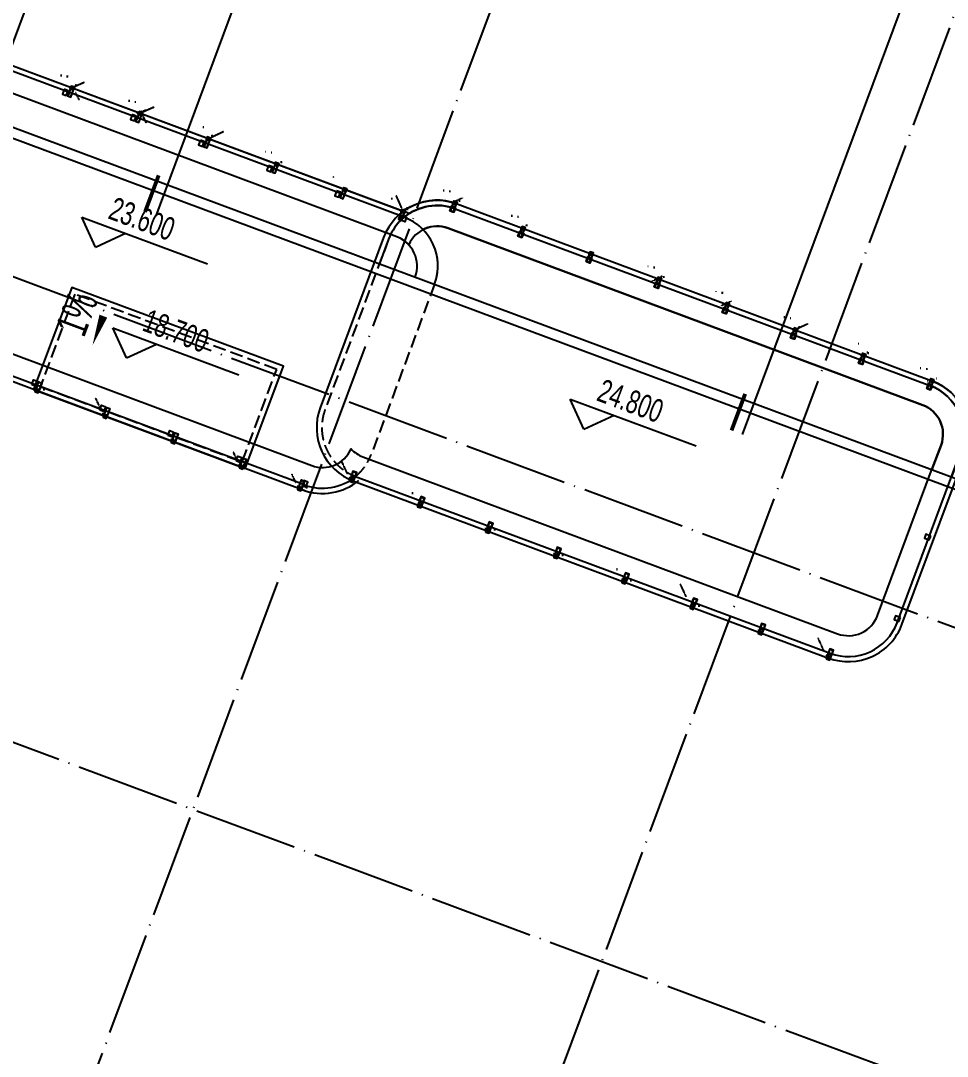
# Model space of a CAD drawing. Header units: millimetres. Extents: x 600121811 to 600690586, y 3472921280 to 3473279938.
# Drawn here: x 600485770 to 600503617, y 3473099739 to 3473119680 of the extents above; entities that cross this region are included whole.
import ezdxf

# ---------------------------------------------------------------- set-up
doc = ezdxf.new("R2010")
doc.units = ezdxf.units.MM
doc.header["$LTSCALE"] = 1000
for name, pattern in [('AX-MALL-GIRD-200$0$DOTE', [2.4200000000000004, 2, -0.2, 0.02, -0.2]), ('AX-MALL-WALL-GJ$0$CENTER', [2, 1.25, -0.25, 0.25, -0.25]), ('AX-MALL-WALL-GJ$0$DASH', [0.35, 0.25, -0.1]), ('AX-MALL-WALL-GJ$0$HIDDEN', [0.375, 0.25, -0.125]), ('AX-MALL-WALL-GJ$0$HIDDEN2', [4.7624999999999975, 3.174999999999998, -1.587499999999999])]:
    doc.linetypes.add(name, pattern=pattern)
doc.layers.get('0').update_dxf_attribs({"linetype": 'CONTINUOUS'})
for name, color, linetype in [('AX-MALL-DIM-PGJ$0$A-Anno-Dims', 3, 'CONTINUOUS'), ('AX-MALL-DIM-PGJ$0$A-Anno-Note', 241, 'CONTINUOUS'), ('AX-MALL-DIM-PGJ$0$DIM_IDEN', 3, 'CONTINUOUS'), ('AX-MALL-GIRD-200$0$A-Grid', 222, 'AX-MALL-GIRD-200$0$DOTE'), ('AX-MALL-GJ-200$0$A-Anno-Note', 241, 'CONTINUOUS'), ('AX-MALL-WALL-GJ$0$A-Anno-Levl', 201, 'CONTINUOUS'), ('AX-MALL-WALL-GJ$0$A-Anno-Note', 241, 'CONTINUOUS'), ('AX-MALL-WALL-GJ$0$A-Detl-Fine', 152, 'CONTINUOUS'), ('AX-MALL-WALL-GJ$0$A-Detl-Patt', 8, 'CONTINUOUS'), ('AX-MALL-WALL-GJ$0$A-Detl-Thin', 131, 'CONTINUOUS'), ('AX-MALL-WALL-GJ$0$A-SEE', 254, 'CONTINUOUS'), ('AX-MALL-WALL-GJ$0$AP', 3, 'CONTINUOUS'), ('AX-MALL-WALL-GJ$0$FIX', 2, 'CONTINUOUS'), ('AX-MALL-WALL-GJ$0$GASKET', 2, 'CONTINUOUS'), ('AX-MALL-WALL-GJ$0$TEXT', 2, 'CONTINUOUS')]:
    doc.layers.add(name, color=color, linetype=linetype)
doc.layers.add('AX-MALL-WALL-GJ$0$AE-WOOD', color=37, linetype='CONTINUOUS', lineweight=30)
doc.styles.add('AX-MALL-DIM-PGJ$0$_TCH_DIM', font='zy_en.shx', dxfattribs={"width": 0.7, "bigfont": 'zy_cn.shx'})
doc.styles.add('AX-MALL-WALL-GJ$0$_TCH_DIM', font='zy_en.shx', dxfattribs={"width": 0.7, "bigfont": 'zy_cn.shx'})

# ---------------------------------------------------------------- blocks, each defined once
blk = doc.blocks.new('AX-MALL-GIRD-200')
at = {"layer": 'AX-MALL-GIRD-200$0$A-Grid'}
for p, q in [((600244912.440112, 3473204422.954183), (600602808.4442104, 3473071096.1909)), ((600241980.060326, 3473196551.41375), (600599876.0644244, 3473063224.650467)), ((600450894.6051974, 3473026022.376194), (600489624.1441464, 3473129986.103275)), ((600458766.1456304, 3473023089.996408), (600497495.6845796, 3473127053.723489)), ((600466637.686063, 3473020157.616622), (600505367.2250125, 3473124121.343704))]:
    blk.add_line(p, q, dxfattribs=at)
blk = doc.blocks.new('AX-MALL-WALL-GJ$0$24534')
at = {"layer": 'AX-MALL-WALL-GJ$0$A-Detl-Patt'}
for p, q in [((-601159567.8114365, -3472560469.758624), (-601169333.908564, -3472560469.759818)), ((-601159633.837603, -3472560569.758632), (-601169389.8375988, -3472560569.759824))]:
    blk.add_line(p, q, dxfattribs=at)
for points in [[(-601159689.7660156, -3472560469.758639, -0.2537084512987729), (-601158767.8123659, -3472559969.759864), (-601149011.8123587, -3472559969.761063, -0.41421356225731), (-601147911.8123717, -3472561069.761063), (-601147911.8123715, -3472561569.752816)], [(-601159633.83775, -3472560569.759828, -0.2679491812343724), (-601158767.8123661, -3472560069.759865), (-601149011.8123704, -3472560069.761063, -0.4142135622567812), (-601148011.8123711, -3472561069.761063), (-601148011.8123716, -3472561569.752816)], [(-601159209.8786702, -3472560664.078484, -0.2100842030169491), (-601158767.8123664, -3472560469.759864), (-601149011.8124202, -3472560469.761062, -0.4142135620652734), (-601148411.8123717, -3472561069.761063), (-601148411.8123715, -3472561569.752815)], [(-601159033.8376034, -3472561569.758582, 0.4142135738746537), (-601159633.8376769, -3472560969.758632), (-601169389.837673, -3472560969.759824, 0.4142135345914219), (-601169989.8375993, -3472561569.75984)]]:
    blk.add_lwpolyline(points, format="xyb", dxfattribs=at)
for points in [[(-601158771.8123708, -3472560044.761058), (-601158771.8123708, -3472560144.761057), (-601158851.8123704, -3472560144.761059), (-601158851.8123702, -3472560044.761059)], [(-601157371.8123703, -3472560044.761061), (-601157371.8123705, -3472560144.761061), (-601157451.81237, -3472560144.761061), (-601157451.8123705, -3472560044.761059)], [(-601155971.8123709, -3472560044.761063), (-601155971.8123705, -3472560144.761062), (-601156051.8123715, -3472560144.761063), (-601156051.8123709, -3472560044.761062)], [(-601154571.8123707, -3472560044.761063), (-601154571.8123707, -3472560144.761062), (-601154651.8123719, -3472560144.761063), (-601154651.8123714, -3472560044.761063)], [(-601153171.8123717, -3472560044.761062), (-601153171.8123714, -3472560144.761064), (-601153251.8123716, -3472560144.761063), (-601153251.8123721, -3472560044.761063)], [(-601151771.8123717, -3472560044.761063), (-601151771.8123716, -3472560144.761064), (-601151851.8123714, -3472560144.761064), (-601151851.8123719, -3472560044.761062)], [(-601150371.8123717, -3472560044.761063), (-601150371.8123714, -3472560144.761063), (-601150451.8123714, -3472560144.761064), (-601150451.812372, -3472560044.761063)], [(-601148971.8123723, -3472560044.761065), (-601148971.8123724, -3472560144.761065), (-601149051.8123722, -3472560144.761065), (-601149051.8123722, -3472560044.761065)], [(-601166629.8375971, -3472560544.759829), (-601166629.8375969, -3472560644.759829), (-601166549.8375974, -3472560644.759828), (-601166549.8375973, -3472560544.759829)], [(-601165229.837597, -3472560544.759829), (-601165229.8375971, -3472560644.75983), (-601165149.8375975, -3472560644.75983), (-601165149.8375975, -3472560544.759829)], [(-601163829.8375975, -3472560544.75983), (-601163829.8375974, -3472560644.75983), (-601163749.8375977, -3472560644.75983), (-601163749.8375976, -3472560544.759829)], [(-601162429.8375975, -3472560544.75983), (-601162429.8375982, -3472560644.759831), (-601162349.837598, -3472560644.75983), (-601162349.8375978, -3472560544.759831)], [(-601161029.837598, -3472560544.759829), (-601161029.8375977, -3472560644.759829), (-601160949.8375982, -3472560644.759829), (-601160949.8375981, -3472560544.759829)], [(-601159593.8377512, -3472560544.759831), (-601159593.8377514, -3472560644.759832), (-601159673.8377516, -3472560644.759832), (-601159673.8377519, -3472560544.759831)]]:
    blk.add_lwpolyline(points, close=True, dxfattribs=at)
blk.add_lwpolyline([(-601159767.8123672, -3472561069.759808), (-601159767.8123673, -3472561569.758576)], dxfattribs=at)
for centre, radius, start, end in [((-601158767.8123661, -3472561069.759864), 1000.000000363397, 150.000000621925, 180), ((-601159633.8376038, -3472561569.758632), 1000.000000363396, 0, 89.9999906084899)]:
    blk.add_arc(centre, radius, start, end, dxfattribs=at)
blk = doc.blocks.new('AX-MALL-WALL-GJ$0$fgegrhrthr')
at = {"layer": 'AX-MALL-WALL-GJ$0$A-Detl-Fine'}
for p, q in [((346621.2249609232, 136111.3371109962), (356377.224957943, 136111.3359136581)), ((345755.1997243166, 135611.338344574), (335999.1997305155, 135611.3371534348)), ((357377.2247594595, 131611.3358874321), (357377.2249561548, 135111.3359117508)), ((346621.2246402502, 130611.3371138573), (356377.2246398926, 130611.3358926773)), ((346621.2249631882, 130611.3346939087), (356377.2249577045, 130611.3358898163)), ((345755.199719429, 130111.3421821594), (335999.1997224092, 130111.3434038162)), ((345755.1996548176, 130111.3383479118), (335999.199655056, 130111.3371505737))]:
    blk.add_line(p, q, dxfattribs=at)
at = {"layer": 'AX-MALL-WALL-GJ$0$A-Detl-Fine', "linetype": 'AX-MALL-WALL-GJ$0$DASH'}
for p, q in [((345621.2249612808, 135111.3371720314), (345621.2247651815, 131611.3371138573)), ((346755.1997244358, 134611.3442931175), (346755.199532032, 131111.3383464813))]:
    blk.add_line(p, q, dxfattribs=at)
at = {"layer": 'AX-MALL-WALL-GJ$0$A-Detl-Fine'}
for centre, radius, start, end in [((346621.2249634266, 135111.3371133804), 1000.000001054173, 90, 149.9999978471605), ((356377.2249565125, 135111.3359146118), 999.99999906109, 0, 90), ((356377.2247607708, 131611.3358879089), 999.9999999395088, 269.9999931698108, 0), ((345755.1995309591, 131111.3383483887), 999.9999998167859, 270, 329.9999368658436)]:
    blk.add_arc(centre, radius, start, end, dxfattribs=at)
at = {"layer": 'AX-MALL-WALL-GJ$0$A-Detl-Fine', "linetype": 'AX-MALL-WALL-GJ$0$DASH'}
for centre, radius, start, end in [((346621.2249634266, 135111.3371133804), 1000.000000363399, 150.0000012622552, 180), ((345755.1997241974, 134611.3383426666), 1000.000000363399, 0, 90), ((346621.2247681618, 131611.3371191025), 999.9999999832463, 180, 269.9999931698108), ((345755.1995309591, 131111.3383483887), 999.9999998167859, 329.9999063751881, 0)]:
    blk.add_arc(centre, radius, start, end, dxfattribs=at)
at = {"layer": 'AX-MALL-WALL-GJ$0$A-Detl-Patt'}
blk.add_lwpolyline([(356977.2249575853, 131611.3358898163), (356977.2249583006, 134518.8982486725), (356977.2249587774, 135111.335916996, 0.4142135621143391), (356377.2249070406, 135711.3359131813), (346621.224960804, 135711.3371129036, 0.3961428801281294), (346022.3810999393, 135148.5665230751, 0.1158927063325548), (345755.1996520758, 135211.3383479118), (335999.1996549368, 135211.3371520042, 0.1158926771817105), (335732.018283844, 135148.5652928352, 0.3961434730561673), (335133.1743479967, 135711.3371171951), (325377.1743996143, 135711.3359236717, 0.4142135620652734), (324777.1743495464, 135111.3359260559), (324777.1743500233, 135111.3359260559), (324777.1743469238, 131611.333835125, 0.4142135622169901), (325377.1743946075, 131011.3338375092), (335133.1743460894, 131011.3326334953, 0.1158930734052594), (335400.356564045, 131074.1048789024, 0.3961374186527721), (335999.1996545792, 130511.345495224), (345755.1996225119, 130511.3442950249, 0.3961390056130156), (346354.0430809259, 131074.1067662239, 0.1158928719295779), (346621.2249633074, 131011.3346915245), (356377.2248327732, 131011.3358893394, 0.4142136932490769), (356977.2249560356, 131611.3360786438)], format="xyb", dxfattribs=at)
at = {"layer": 'AX-MALL-WALL-GJ$0$A-Detl-Thin'}
for p, q in [((346621.2249734402, 136211.3371124268), (356377.2249697447, 136211.335911274)), ((345699.2713139057, 135711.3383402824), (336055.1287636757, 135711.3371562958)), ((345521.224963069, 135111.3371777534), (345521.2247656584, 131611.3371229172)), ((357477.2247604132, 131611.3358831406), (357477.2249569893, 135111.3359069824)), ((346621.2249747515, 130511.3346967697), (356377.2249692678, 130511.3358926773)), ((345821.2258930206, 130011.3422045708), (335999.199595809, 130011.3434033394))]:
    blk.add_line(p, q, dxfattribs=at)
for points in [[(346617.2249566317, 136136.3359184265), (346617.2249561548, 136036.335916996), (346537.2249605656, 136036.3359179497), (346537.2249554396, 136136.3359174728)], [(348017.2249610424, 136136.335916996), (348017.2249573469, 136036.3359184265), (347937.2249606848, 136036.3359189034), (347937.2249569893, 136136.3359193802)], [(349417.224958539, 136136.3359136581), (349417.2249566317, 136036.3359127045), (349337.224956274, 136036.335911274), (349337.224955678, 136136.3359131813)], [(350817.2249554396, 136136.3359131813), (350817.2249593735, 136036.3359131813), (350737.2249611616, 136036.3359155655), (350737.2249557972, 136136.3359127045)], [(352217.2249574661, 136136.3359150887), (352217.2249543667, 136036.3359127045), (352137.2249592543, 136036.3359136581), (352137.2249555588, 136136.3359136581)], [(353617.2249583006, 136136.3359160423), (353617.2249560356, 136036.3359136581), (353537.2249550819, 136036.3359127045), (353537.2249578238, 136136.3359150887)], [(355017.2249610424, 136136.3359155655), (355017.2249583006, 136036.3359155655), (354937.2249549627, 136036.3359136581), (354937.2249584198, 136136.3359165192)], [(356417.2249554396, 136136.335914135), (356417.2249543667, 136036.3359093666), (356337.2249553204, 136036.3359127045), (356337.2249548435, 136136.335911274)], [(338759.199732542, 135636.3371520042), (338759.1997332573, 135536.3371510506), (338839.1997330189, 135536.3371520042), (338839.1997305155, 135636.3371481895)], [(340159.1997309923, 135636.3371462822), (340159.1997337341, 135536.3371510506), (340239.1997334957, 135536.337146759), (340239.1997332573, 135636.337146759)], [(341559.1997301579, 135636.3371453285), (341559.199732542, 135536.3371458054), (341639.1997303963, 135536.3371458054), (341639.1997289658, 135636.3371458054)], [(342959.1997284889, 135636.3371458054), (342959.1997321844, 135536.3371458054), (343039.1997292042, 135536.3371453285), (343039.1997288465, 135636.337146759)], [(344359.1997300386, 135636.3371477127), (344359.1997315884, 135536.337146759), (344439.199729681, 135536.337146759), (344439.1997308731, 135636.3371486664)], [(345795.1995782852, 135636.3371443748), (345795.1995788813, 135536.3371496201), (345715.1995772123, 135536.3371481895), (345715.1995790005, 135636.3371505737)], [(357402.2249574661, 133401.3348789215), (357302.2249548435, 133401.334883213), (357302.2249560356, 133321.3348822594), (357402.2249526978, 133321.3348765373)], [(357402.2249606848, 131726.3338365555), (357302.2249612808, 131726.3338418007), (357302.2249596119, 131646.3338394165), (357402.2249573469, 131646.3338346481)], [(346617.2249587774, 130586.3358864784), (346617.2249561548, 130686.3358869553), (346537.2249587774, 130686.3358874321), (346537.2249559164, 130586.3358855247)], [(348017.2249546051, 130586.3358874321), (348017.2249555588, 130686.3358879089), (347937.2249586582, 130686.3358883858), (347937.2249542475, 130586.3358860016)], [(349417.2249586582, 130586.3358888626), (349417.224956274, 130686.3358893394), (349337.2249563932, 130686.3358898163), (349337.2249578238, 130586.3358893394)], [(350817.2249583006, 130586.3358898163), (350817.2249550819, 130686.3358902931), (350737.224957943, 130686.3358902931), (350737.2249552011, 130586.3358888626)], [(352217.2249581814, 130586.33589077), (352217.2249548435, 130686.3358912468), (352137.2249537706, 130686.3358898163), (352137.224953413, 130586.3358888626)], [(353617.224955678, 130586.3358912468), (353617.2249547243, 130686.3358922005), (353537.2249544859, 130686.3358912468), (353537.2249571085, 130586.33589077)], [(355017.2249559164, 130586.3358922005), (355017.2249567509, 130686.3358941078), (354937.224956274, 130686.3358926773), (354937.2249552011, 130586.33589077)], [(356417.2249565125, 130586.3358931541), (356417.2249565125, 130686.3358945847), (356337.2249572277, 130686.3358941078), (356337.2249552011, 130586.3358917236)], [(340159.1997227669, 130086.3433942795), (340159.1997267008, 130186.3433966637), (340239.1997231245, 130186.3433961868), (340239.1997247934, 130086.3433952332)], [(341559.1997250319, 130086.34339571), (341559.1997265816, 130186.3433976173), (341639.1997231245, 130186.3433904648), (341639.1997236013, 130086.34339571)], [(342959.1997234821, 130086.3433885574), (342959.1997250319, 130186.3433899879), (343039.1997228861, 130186.3433899879), (343039.1997230053, 130086.3433885574)], [(344359.1997220516, 130086.3433833122), (344359.1997246742, 130186.3433842659), (344439.1997247934, 130186.3433837891), (344439.1997247934, 130086.3433837891)], [(345795.1995692253, 130086.3433837891), (345795.1995687485, 130186.3433852196), (345715.1995699406, 130186.3433847427), (345715.1995712519, 130086.3433837891)]]:
    blk.add_lwpolyline(points, close=True, dxfattribs=at)
for centre, radius, start, end in [((346621.2249634266, 135111.3371133804), 1100.000001054171, 90, 180), ((356377.2249565125, 135111.3359146118), 1099.999999061088, 0, 90), ((346621.2247681618, 131611.3371191025), 1099.999999983244, 180, 269.9999931698108), ((356377.2247607708, 131611.3358879089), 1099.999999939507, 269.9999931698108, 0), ((345755.1995309591, 131111.3383483887), 1099.999999816784, 270, 329.9999368658436)]:
    blk.add_arc(centre, radius, start, end, dxfattribs=at)
blk = doc.blocks.new('AX-MALL-WALL-GJ$0$尺寸分格点')
at = {"ltscale": 10}
h = blk.add_hatch(color=1, dxfattribs=at)
h.dxf.hatch_style = 1
edge = h.paths.add_edge_path()
edge.add_line((0, -1.5), (-5.470445860503725e-37, 1.862645149230957e-09))
edge.add_line((0, 1.862645149230957e-09), (-1.5, 0))
edge.add_arc((0, 0), 1.5, 180, 270)
edge = h.paths.add_edge_path()
edge.add_line((0, 1.5), (5.470445846917725e-37, 1.862645149230957e-09))
edge.add_line((0, 1.862645149230957e-09), (1.5, 0))
edge.add_arc((0, 0), 1.5, 0, 90)
for p, q in [((-2.5, 0), (2.5, 0)), ((0, -2.5), (0, 2.5))]:
    blk.add_line(p, q)
blk.add_circle((0, 0), 1.5)
blk = doc.blocks.new('AX-MALL-WALL-GJ$0$定位点')
blk.add_blockref('AX-MALL-WALL-GJ$0$尺寸分格点', (0, 0))
blk = doc.blocks.new('AX-MALL-WALL-GJ$0$A$C3802349C')
at = {"layer": 'AX-MALL-WALL-GJ$0$GASKET'}
h = blk.add_hatch(dxfattribs=at)
h.set_pattern_fill('ANSI35', color=1, scale=0.3750125207812556, angle=-180, style=0)
h.set_pattern_definition([(225, (-14292809.63515486, -9063882.472551338), (0.8419271213058608, -0.8419271213058608), []), (225, (-14292810.47708235, -9063882.472551338), (0.8419271213058608, -0.8419271213058608), [1.488330941850608, -0.2976661883701216, 0, -0.2976661883701216])])
edge = h.paths.add_edge_path()
edge.add_line((-4.151144333183765, 8), (-1.924371063709259, 8))
edge.add_line((-1.924371063709259, 8), (0, 0))
edge.add_line((0, 0), (-1, 0))
edge.add_arc((-173.3719842011968, -63.27551823887059), 183.6188774223807, 20.15753080045416, 22.84073975264292)
at = {"layer": 'AX-MALL-WALL-GJ$0$GASKET', "elevation": -0.1213156449062388}
blk.add_lwpolyline([(-4.151144333183765, 8), (-1.924371063709259, 8), (0, 0), (-1, 0, 0.01170824263980096)], format="xyb", close=True, dxfattribs=at)
blk = doc.blocks.new('AX-MALL-WALL-GJ$0$A$C431B1AE9')
at = {"layer": 'AX-MALL-WALL-GJ$0$GASKET'}
h = blk.add_hatch(dxfattribs=at)
h.set_pattern_fill('ANSI37', color=1, scale=0.35, style=0)
h.set_pattern_definition([(45, (-14292809.63515486, -9063882.472551338), (-0.3928862052967754, 0.3928862052967754), []), (135, (-14292809.63515486, -9063882.472551338), (-0.3928862052967754, -0.3928862052967754), [])])
h.paths.add_polyline_path([(3.006717517971992, 0), (0, 0), (-1.924371063709259, 8), (-1, 8), (-0.3333333134651184, 7), (0.3333333134651184, 7), (0.6666666865348816, 8), (1.333333313465118, 8), (1.666666686534882, 7), (2.333333313465118, 7), (2.666666686534882, 8), (3.333333313465118, 8), (3.666666686534882, 7), (4.333333313465118, 7), (4.666666686534882, 8), (5.333333313465118, 8), (5.666666686534882, 7), (6.333333313465118, 7), (6.666666686534882, 8), (7.333333313465118, 8), (7.666666686534882, 7), (8.333333313465118, 7), (8.666666686534882, 8), (9.333333313465118, 8), (9.666666686534882, 7), (10.33333331346512, 7), (11, 8), (11.82815510034561, 8), (10, 0), (6.993282483890653, 0), (6.993282483890653, -1.195969490334392), (7.790595477446914, -1.195969490334392), (7.790595477446914, -1.886535448953509), (6.786871323361993, -2.890259601175785), (3.213128676638007, -2.890259601175785), (2.209404524415731, -1.886535448953509), (2.209404524415731, -1.195969490334392), (3.006717517971992, -1.195969490334392)])
edge = h.paths.add_edge_path(flags=16)
edge.add_ellipse((5, 3.75), major_axis=(-3.000000000596629, 1.102163919055573e-15), ratio=0.5833333332173223, start_angle=0, end_angle=360, ccw=False)
h.paths.add_polyline_path([(4.202687006443739, -0.1993282493203878), (4.202687006443739, -1.694290110841393), (5.797312993556261, -1.694290110841393), (5.797312993556261, -0.1993282493203878)], flags=16)
for points in [[(6.993282483890653, 0), (10, 0), (11.82815510034561, 8), (11, 8), (10.33333331346512, 7), (9.666666686534882, 7), (9.333333313465118, 8), (8.666666686534882, 8), (8.333333313465118, 7), (7.666666686534882, 7), (7.333333313465118, 8), (6.666666686534882, 8), (6.333333313465118, 7), (5.666666686534882, 7), (5.333333313465118, 8), (4.666666686534882, 8), (4.333333313465118, 7), (3.666666686534882, 7), (3.333333313465118, 8), (2.666666686534882, 8), (2.333333313465118, 7), (1.666666686534882, 7), (1.333333313465118, 8), (0.6666666865348816, 8), (0.3333333134651184, 7), (-0.3333333134651184, 7), (-1, 8), (-1.924371063709259, 8), (0, 0), (3.006717517971992, 0), (3.006717517971992, 0), (3.006717517971992, -1.195969490334392), (2.209404524415731, -1.195969490334392), (2.209404524415731, -1.886535448953509), (3.213128676638007, -2.890259601175785), (6.786871323361993, -2.890259601175785), (7.790595477446914, -1.886535448953509), (7.790595477446914, -1.195969490334392), (6.993282483890653, -1.195969490334392)], [(5.797312993556261, -0.1993282493203878), (5.797312993556261, -1.694290110841393), (4.202687006443739, -1.694290110841393), (4.202687006443739, -0.1993282493203878)]]:
    blk.add_lwpolyline(points, close=True, dxfattribs=at)
at = {"layer": 'AX-MALL-WALL-GJ$0$GASKET', "extrusion": (0, 0, -1)}
blk.add_ellipse((5, 3.75), major_axis=(-3.000000000596629, 1.102163919055573e-15), ratio=0.5833333332173223, dxfattribs=at)
blk = doc.blocks.new('AX-MALL-WALL-GJ$0$A$C6D1904FE')
at = {"color": 6, "ltscale": 10}
for name in ['AX-MALL-WALL-GJ$0$A$C3802349C', 'AX-MALL-WALL-GJ$0$A$C431B1AE9']:
    blk.add_blockref(name, (-5, 2.890259601175785), dxfattribs=at)
blk = doc.blocks.new('*U58')
at = {"color": 8, "linetype": 'AX-MALL-WALL-GJ$0$HIDDEN'}
for p, q in [((1.13686837721616e-13, 1.999999999999886), (40, 2.000000000000114)), ((39.00000000000011, -3.000000000000114), (39.00000000000028, 2.999999999999659)), ((1.13686837721616e-13, -2.000000000000114), (40, -2.000000000000341))]:
    blk.add_line(p, q, dxfattribs=at)
at = {"color": 0, "linetype": 'ByBlock'}
blk.add_lwpolyline([(5.684341886080801e-14, 5.999999999999886), (-1.838248336817855, 5.999999999999659, 0.2271033335269274), (-2.617369142194775, 5.626873807574043, 0.3523503326370215), (-2.617369142194832, -5.626873807574043, 0.227103333526957), (-1.838248336817799, -5.999999999999886), (-5.684341886080801e-14, -5.999999999999886)], format="xyb", close=True, dxfattribs=at)
at = {"color": 8, "linetype": 'AX-MALL-WALL-GJ$0$HIDDEN2'}
blk.add_lwpolyline([(-4.568611867420884, 0.7499999999998863), (-2.300000000000068, 0.7499999999998863), (-2.300000000000125, -0.7500000000001137), (-4.568611867420941, -0.7500000000001137)], dxfattribs=at)
at = {"color": 8, "linetype": 'ByBlock'}
blk.add_lwpolyline([(1.13686837721616e-13, -3.000000000000114), (39.00000000000028, -3.000000000000341), (40.00000000000045, -1.999999999999432), (39.99999999999955, 2.000000000000114), (39.00000000000028, 3.000000000000114), (1.13686837721616e-13, 2.999999999999886)], dxfattribs=at)
at = {"layer": 'AX-MALL-WALL-GJ$0$TEXT', "color": 8, "linetype": 'AX-MALL-WALL-GJ$0$CENTER'}
blk.add_line((43, -1.13686837721616e-13), (-7.600000000000023, -1.13686837721616e-13), dxfattribs=at)
blk = doc.blocks.new('AX-MALL-WALL-GJ$0$A$C4A6E1F89')
at = {"layer": 'AX-MALL-WALL-GJ$0$AP'}
for points in [[(31.30000000074506, 13.80000000074506), (31.30000000074506, 10), (27.30000000074506, 10), (27.30000000074506, 9), (31.30000000074506, 9), (31.30000000074506, 1.200000001117587), (-31.30000000074506, 1.200000001117587), (-31.30000000074506, 9), (-27.30000000074506, 9), (-27.30000000074506, 10), (-31.30000000074506, 10), (-31.30000000074506, 13.80000000074506), (-30.16000000014901, 15.32000000029802, 0.2874411353254684), (-30.13336061313748, 15.63748977147043), (-31.30000000074506, 17.90000000037253), (-31.30000000074506, 22), (-32.5, 22), (-32.5, 0), (32.5, 0), (32.5, 22), (31.30000000074506, 22), (31.30000000074506, 17.90000000037253), (30.13336061313748, 15.63748977147043, 0.2874411353254668), (30.16000000014901, 15.32000000029802)], [(0, 15.90000000037253), (0.400000000372529, 15.5), (28.30000000074506, 15.5), (28.30000000074506, 10.5), (29.80000000074506, 10.5), (31, 13.5), (29.93968884833157, 15.35087553970516, -0.2449413473478261), (29.9286532253027, 15.6279489248991), (31, 17.90000000037253), (31, 21.5, 0.414213562373095), (30.5, 22), (29.09999999962747, 22, 1.000000000000455), (29.09999999962747, 20.80000000074506), (29.09999999962747, 20.80000000074506, -0.4142135623733198), (29.59999999962747, 20.30000000074506), (29.59999999962747, 18.90000000037253, -0.4142135623731125), (29.09999999962747, 18.40000000037253), (23.90000000037253, 18.40000000037253, -0.4142135623730815), (23.40000000037253, 18.90000000037253), (23.40000000037253, 20.30000000074506, -0.4142135623731302), (23.90000000037253, 20.80000000074506, 0.9999999999998862), (23.90000000037253, 22), (21.40000000037253, 22), (21.40000000037253, 18.5), (11.40000000037253, 18.5), (9.300000000745058, 22), (8.5, 22), (8.5, 20), (-8.5, 20), (-8.5, 22), (-9.300000000745058, 22), (-11.40000000037253, 18.5), (-21.40000000037253, 18.5), (-21.40000000037253, 22), (-23.90000000037253, 22, 0.9999999999999053), (-23.90000000037253, 20.80000000074506, -0.4142135623731302), (-23.40000000037253, 20.30000000074506), (-23.40000000037253, 18.90000000037253, -0.4142135623730814), (-23.90000000037253, 18.40000000037253), (-29.09999999962747, 18.40000000037253, -0.4142135623731125), (-29.59999999962747, 18.90000000037253), (-29.59999999962747, 20.30000000074506, -0.4142135623733199), (-29.09999999962747, 20.80000000074506), (-29.09999999962747, 20.80000000074506, 1.000000000000473), (-29.09999999962747, 22), (-30.5, 22, 0.414213562373095), (-31, 21.5), (-31, 17.90000000037253), (-29.9286532253027, 15.6279489248991, -0.2449413473478107), (-29.93968885019422, 15.35087553970516), (-31, 13.5), (-29.80000000074506, 10.5), (-28.30000000074506, 10.5), (-28.30000000074506, 15.5), (-0.400000000372529, 15.5)]]:
    blk.add_lwpolyline(points, format="xyb", close=True, dxfattribs=at)
at = {"layer": 'AX-MALL-WALL-GJ$0$FIX', "extrusion": (-4.689947558750686e-09, -3.877222664414375e-09, -1), "xscale": -1, "zscale": -1, "rotation": 270}
blk.add_blockref('*U58', (-1.862645058000427e-09, 15.5, -7.954930736642706e-08), dxfattribs=at)
at = {"layer": 'AX-MALL-WALL-GJ$0$GASKET'}
blk.add_blockref('AX-MALL-WALL-GJ$0$A$C6D1904FE', (-26.5, 19.10974039882421, 0.1213156449062388), dxfattribs=at)
at = {"layer": 'AX-MALL-WALL-GJ$0$GASKET', "extrusion": (0, 0, -1), "zscale": -1, "rotation": 270}
blk.add_blockref('AX-MALL-WALL-GJ$0$定位点', (1.117587089538574e-07, 30.00001611188054, -0.1695423254371126), dxfattribs=at)
at = {"layer": 'AX-MALL-WALL-GJ$0$GASKET', "xscale": -1}
blk.add_blockref('AX-MALL-WALL-GJ$0$A$C6D1904FE', (26.49999977648258, 19.10974039882421, 0.1213156449062388), dxfattribs=at)
blk = doc.blocks.new('AX-MALL-WALL-GJ$0$A$C201F0766')
at = {"layer": 'AX-MALL-WALL-GJ$0$GASKET'}
h = blk.add_hatch(dxfattribs=at)
h.set_pattern_fill('ANSI35', color=1, scale=0.3750125207812556, angle=-180, style=0)
h.set_pattern_definition([(225, (-14292808.12419919, -9063908.843573337), (0.8419271213058608, -0.8419271213058608), []), (225, (-14292808.96612667, -9063908.843573337), (0.8419271213058608, -0.8419271213058608), [1.488330941850608, -0.2976661883701216, 0, -0.2976661883701216])])
edge = h.paths.add_edge_path()
edge.add_line((4.625009316951036, 7.210309842135757), (4.581123173236847, 7.210309841670096))
edge.add_ellipse((2.60770320892334e-08, 8.022399073466659), major_axis=(-7.236123461634007e-16, 5.908938361333678), ratio=0.782714245397402, start_angle=97.89939189545902, end_angle=262.100608104541, ccw=False)
edge.add_line((-4.581123121082783, 7.210309841670096), (-4.624990671873093, 7.210309842135757))
edge.add_line((-4.624990671873093, 7.210309842135757), (-4.625000026077032, -0.879502881783992))
edge.add_arc((-3.725290298461914e-07, -12.60038345353678), 12.60038345226483, 68.4660575448051, 111.5339390721038, ccw=False)
edge.add_line((4.624999966472387, -0.8795031546615064), (4.625009316951036, 7.210309842135757))
h = blk.add_hatch(dxfattribs=at)
h.set_pattern_fill('HONEY', color=1, scale=0.3750125207812556, angle=-180, style=0)
h.set_pattern_definition([(180, (-14292808.12419919, -9063908.843573337), (-0.8929985651103648, -0.515572838757882), [0.5953323767402432, -1.190664753480486]), (299.9999999999999, (-14292808.12419919, -9063908.843573337), (0.8929984584207664, -0.5155730235496873), [0.5953323767402432, -1.190664753480486]), (240, (-14292808.12419919, -9063908.843573337), (-1.066895984922232e-07, -1.031145862307569), [-1.190664753480486, 0.5953323767402432])])
edge = h.paths.add_edge_path()
edge.add_ellipse((-8.195638656616211e-08, 8.022399073466659), major_axis=(-1.447224692326801e-15, 5.908938361333678), ratio=0.782714245397402, start_angle=0, end_angle=360)
blk = doc.blocks.new('AX-MALL-WALL-GJ$0$A$C398804AB')
at = {"color": 3}
blk.add_lwpolyline([(-7.749999977648258, 0.3999998643994331, 0.4142135656464321), (-7.249999970197678, -0.1000001300126314), (-0.09999999962747097, -0.1000000014901161), (0, 0), (0.09999999962747097, -0.1000000014901161), (7.249999970197678, -0.1000001300126314, 0.4142135656464319), (7.749999977648258, 0.3999998643994331)], format="xyb", dxfattribs=at)
at = {"layer": 'AX-MALL-WALL-GJ$0$AP'}
blk.add_lwpolyline([(-7.749999977648258, 0.3999998681247234), (-7.75, 36.51999995112419), (-23.5, 36.51999995112419), (-23.5, 33.01999995112419, -0.414213562373095), (-24, 32.51999995112419), (-25.40000000037253, 32.51999995112419, -0.9999999999999999), (-25.40000000037253, 33.71999995037913, 0.4142135623730647), (-24.90000000037253, 34.21999995037913), (-24.90000000037253, 35.61999995075166, 0.4142135623730833), (-25.40000000037253, 36.11999995075166), (-30.59999999962747, 36.11999995075166, 0.4142135623731005), (-31.09999999962747, 35.61999995075166), (-31.09999999962747, 34.21999995037913, 0.4142135623731651), (-30.59999999962747, 33.71999995037913, -0.9999999999999999), (-30.59999999962747, 32.51999995112419), (-32, 32.51999995112419, -0.4142135623730762), (-32.5, 33.01999995112419), (-32.5, 182.0199982952327, -0.4142135623730963), (-32, 182.5199982952327), (32, 182.5199982952327, -0.4142135623730427), (32.5, 182.0199982952327), (32.5, 33.01999995112419, -0.4142135623730139), (32, 32.51999995112419), (30.59999999962747, 32.51999995112419, -0.9999999999999999), (30.59999999962747, 33.71999995037913, 0.4142135623732183), (31.09999999962747, 34.21999995037913), (31.09999999962747, 35.61999995075166, 0.4142135623730417), (30.59999999962747, 36.11999995075166), (25.40000000037253, 36.11999995075166, 0.4142135623731484), (24.90000000037253, 35.61999995075166), (24.90000000037253, 34.21999995037913, 0.4142135623730417), (25.40000000037253, 33.71999995037913, -0.9999999999999999), (25.40000000037253, 32.51999995112419), (24, 32.51999995112419, -0.4142135623730417), (23.5, 33.01999995112419), (23.5, 36.51999995112419), (7.75, 36.51999995112419), (7.750000022351742, 0.3999998681247234)], format="xyb", dxfattribs=at)
for points in [[(29.5, 40.52000945061445), (-29.5, 40.52000945061445), (-29.5, 64.45474449545145), (-28.49999050050974, 65.45475399307907), (-28.49999050050974, 85.45475399307907), (-29.5, 86.45476348884404), (-29.5, 92.92071198485792), (-28.49999050050974, 93.92072148248553), (-28.49999050050974, 113.9207214824855), (-29.5, 114.9207309782505), (-29.5, 179.5199982952327), (29.5, 179.5199982952327), (29.5, 114.9207309782505), (28.49999050050974, 113.9207214824855), (28.49999050050974, 93.92072148248553), (29.5, 92.92071198485792), (29.5, 86.45476348884404), (28.49999050050974, 85.45475399307907), (28.49999050050974, 65.45475399307907), (29.5, 64.45474449545145)], [(-4.75, 2.899999890476465), (-4.75, 36.51999995112419), (4.75, 36.51999995112419), (4.75, 2.899999890476465)]]:
    blk.add_lwpolyline(points, close=True, dxfattribs=at)
blk = doc.blocks.new('AX-MALL-WALL-GJ$0$A$C031A570D')
at = {"layer": 'AX-MALL-WALL-GJ$0$GASKET'}
h = blk.add_hatch(dxfattribs=at)
h.set_pattern_fill('ANSI37', color=1, scale=0.35, style=0)
h.set_pattern_definition([(45, (-28686473.88232677, -17866958.96207136), (-0.3928862052967754, 0.3928862052967754), []), (135, (-28686473.88232677, -17866958.96207136), (-0.3928862052967754, -0.3928862052967754), [])])
edge = h.paths.add_edge_path(flags=16)
edge.add_line((0.4479895178228617, -2.5), (-0.6520104836672544, -2.5))
edge.add_arc((-0.6520104836841905, -2.300000000761994), 0.1999999992380062, 179.9999999951482, 270.0000000048518, ccw=False)
edge.add_line((-0.8520104829221964, -2.300000000745058), (-0.8520104829221964, -1.099999999627471))
edge.add_arc((-0.6520104827190034, -1.100000000575722), 0.200000000203193, 89.9999997380454, 179.9999997283461, ccw=False)
edge.add_line((-0.6520104818046093, -0.900000000372529), (0.4479895178228617, -0.900000000372529))
edge.add_arc((0.4479895178228099, -1.099999999627523), 0.1999999992549937, 1.4779288903810084e-11, 89.99999999998522, ccw=False)
edge.add_line((0.6479895170778036, -1.099999999627471), (0.6479895170778036, -2.300000000745058))
edge.add_arc((0.447989517822728, -2.300000000744924), 0.1999999992550756, 270.00000000003826, 359.9999999999617, ccw=False)
edge = h.paths.add_edge_path(flags=16)
edge.add_line((3.25, -6.959776679053903), (3.249999998137355, -5.460273051634431))
edge.add_arc((2.752593796818533, -5.588659923981967), 0.5137082032648524, 14.47288401547784, 73.43202089108867)
edge.add_arc((0.05064282435228568, -16.32822180133598), 11.58749800659758, 75.76971431944138, 104.7475452508029)
edge.add_arc((-2.826484009876017, -5.549036338968328), 0.4327163524049084, 99.65762587733329, 168.1638378280875)
edge.add_line((-3.250000001862645, -5.460273051634431), (-3.25, -6.959776679053903))
edge.add_arc((-2.750000000785429, -6.959776678984368), 0.4999999992145705, 180.0000000079681, 252.652994767184)
edge.add_arc((-2.664828544169689e-11, 1.844165788236001), 9.723443118255906, 252.6532655821475, 287.3467351540981)
edge.add_arc((2.750000001329266, -6.959776679368228), 0.499999998670735, 287.3470194983008, 360.000000036019)
edge = h.paths.add_edge_path()
edge.add_line((4, -10.12004972994328), (5.196692196652293, -10.12004972994328))
edge.add_arc((5.196692197142482, -9.920049729702583), 0.2000000002406921, 269.9999998595713, 383.1985898189387)
edge.add_line((5.380521204322577, -9.841265872120857), (4.05898916348815, -2.646648775786161))
edge.add_arc((3.866236349709822, -2.700000001174841), 0.200000001174841, 15.47132820595848, 90.00000004069459)
edge.add_line((3.866236349567771, -2.5), (1.599999997764826, -2.5))
edge.add_arc((1.599999997764726, -2.300000000745158), 0.1999999992548425, 179.9999999999715, 270.0000000000285, ccw=False)
edge.add_line((1.399999998509884, -2.300000000745058), (1.399999998509884, -1.5))
edge.add_arc((1.599999997765529, -1.500000000000703), 0.1999999992556454, 90.00000000020151, 179.9999999997985, ccw=False)
edge.add_line((1.599999997764826, -1.300000000745058), (2.299999998882413, -1.300000000745058))
edge.add_arc((2.299999998012943, -1.100000000620646), 0.2000000001244118, 270.0000002490847, 360.0000002845238)
edge.add_line((2.499999998137355, -1.099999999627471), (2.499999998137355, -0.2000000011175871))
edge.add_arc((2.299999997951289, -0.2000000001860655), 0.2000000001860656, 359.9999997331387, 449.9999997332528)
edge.add_line((2.299999998882413, 0), (-2.300000000745058, 0))
edge.add_arc((-2.300000000767888, -0.2000000010947573), 0.2000000010947573, 89.99999999345975, 180.0000000065402)
edge.add_line((-2.500000001862645, -0.2000000011175871), (-2.500000001862645, -1.099999999627471))
edge.add_arc((-2.300000000745037, -1.09999999962745), 0.2000000011176084, 180.0000000000061, 269.9999999999939)
edge.add_line((-2.300000000745058, -1.300000000745058), (-1.600000001490116, -1.300000000745058))
edge.add_arc((-1.600000000541876, -1.500000000914405), 0.2000000001693465, 2.619577230689174e-07, 90.00000027165089, ccw=False)
edge.add_line((-1.400000000372529, -1.5), (-1.400000002235174, -2.300000000745058))
edge.add_arc((-1.600000001489917, -2.300000000745257), 0.199999999254743, -90.00000000005701, 5.701394911739044e-11, ccw=False)
edge.add_line((-1.600000001490116, -2.5), (-4.750000001862645, -2.5))
edge.add_arc((-4.750000001862645, -2), 0.5, 180, 270, ccw=False)
edge.add_line((-5.250000001862645, -2), (-5.250000001862645, -1))
edge.add_line((-5.250000001862645, -1), (-5.550000000745058, -1))
edge.add_arc((-5.550000000745058, -1.700000001117587), 0.7000000011175871, 90, 180)
edge.add_line((-6.250000001862645, -1.700000001117587), (-6.250000001862645, -2.5))
edge.add_arc((-21.55097778051301, -2.75912886012348), 15.30317185255727, -26.563419290052877, 0.9702367440764874, ccw=False)
edge.add_arc((-7.501144340111677, -9.772550713046272), 0.4000000000772927, 154.8453495136513, 325.781492258753)
edge.add_arc((-18.33916502293011, -3.056458835212569), 13.14988893811881, 328.1403989887935, 352.6787409764221)
edge.add_arc((-5.10833269223211, -4.799999999425034), 0.1999999997975632, 90.00000038522899, 160.1791058056141, ccw=False)
edge.add_line((-5.108332693576813, -4.599999999627471), (-4.211626494303346, -4.599999999627471))
edge.add_arc((-4.211626495117946, -4.799999999972099), 0.2000000003446285, -24.401291975496406, 89.99999976663429, ccw=False)
edge.add_line((-4.029491625726223, -4.882624993100762), (-5.57977457717061, -10.12004972994328))
edge.add_line((-5.57977457717061, -10.12004972994328), (-3.85655820928514, -10.12004972994328))
edge.add_line((-3.85655820928514, -10.12004972994328), (-3.744390545412898, -10.04678599908948))
edge.add_line((-3.744390545412898, -10.04678599908948), (-3.601631700992584, -9.914268443360925))
edge.add_line((-3.601631700992584, -9.914268443360925), (-3.131442086771131, -9.432502878829837))
edge.add_arc((-2.966135769468793, -9.62004972916371), 0.249999999220435, 90.00000014064523, 131.3933860177586, ccw=False)
edge.add_line((-2.966135770082474, -9.370049729943275), (-2.741758463904262, -9.370049729943275))
edge.add_arc((-2.741758464839219, -9.470049730505703), 0.100000000562428, -5.315262114891084e-07, 89.99999946430859, ccw=False)
edge.add_line((-2.641758464276791, -9.470049731433392), (-2.631878837943077, -9.710395282134414))
edge.add_line((-2.631878837943077, -9.710395282134414), (-2.662470018491149, -9.873493811115623))
edge.add_line((-2.662470018491149, -9.873493811115623), (-2.784834742546082, -9.893881127238274))
edge.add_line((-2.784834742546082, -9.893881127238274), (-2.856214165687561, -9.914268443360925))
edge.add_line((-2.856214165687561, -9.914268443360925), (-2.866411225870252, -9.995817709714174))
edge.add_line((-2.866411225870252, -9.995817709714174), (-2.815425923094153, -10.09775429032743))
edge.add_line((-2.815425923094153, -10.09775429032743), (-2.744046501815319, -10.12004972994328))
edge.add_line((-2.744046501815319, -10.12004972994328), (-2.35655820928514, -10.12004972994328))
edge.add_line((-2.35655820928514, -10.12004972994328), (-2.244390545412898, -10.04678599908948))
edge.add_line((-2.244390545412898, -10.04678599908948), (-2.101631700992584, -9.914268443360925))
edge.add_line((-2.101631700992584, -9.914268443360925), (-1.631442086771131, -9.432502878829837))
edge.add_arc((-1.466135769468793, -9.62004972916371), 0.2499999992204352, 90.00000014064528, 131.3933860177586, ccw=False)
edge.add_line((-1.466135770082474, -9.370049729943275), (-1.241758463904262, -9.370049729943275))
edge.add_arc((-1.241758464838068, -9.470049730504552), 0.1000000005612769, -5.321857088347315e-07, 89.99999946496808, ccw=False)
edge.add_line((-1.141758464276791, -9.470049731433392), (-1.131878837943077, -9.710395282134414))
edge.add_line((-1.131878837943077, -9.710395282134414), (-1.162470018491149, -9.873493811115623))
edge.add_line((-1.162470018491149, -9.873493811115623), (-1.284834742546082, -9.893881127238274))
edge.add_line((-1.284834742546082, -9.893881127238274), (-1.356214165687561, -9.914268443360925))
edge.add_line((-1.356214165687561, -9.914268443360925), (-1.366411225870252, -9.995817709714174))
edge.add_line((-1.366411225870252, -9.995817709714174), (-1.315425923094153, -10.09775429032743))
edge.add_line((-1.315425923094153, -10.09775429032743), (-1.244046501815319, -10.12004972994328))
edge.add_line((-1.244046501815319, -10.12004972994328), (-0.85655820928514, -10.12004972994328))
edge.add_line((-0.85655820928514, -10.12004972994328), (-0.7443905454128981, -10.04678599908948))
edge.add_line((-0.7443905454128981, -10.04678599908948), (-0.6016317009925842, -9.914268443360925))
edge.add_line((-0.6016317009925842, -9.914268443360925), (-0.1314420867711306, -9.432502878829837))
edge.add_arc((0.03386423053591846, -9.62004972917618), 0.2499999992329053, 90.00000014172502, 131.3933860166789, ccw=False)
edge.add_line((0.03386422991752625, -9.370049729943275), (0.2582415360957384, -9.370049729943275))
edge.add_arc((0.2582415351619317, -9.470049730504552), 0.1000000005612769, -5.321857088347315e-07, 89.99999946496808, ccw=False)
edge.add_line((0.3582415357232094, -9.470049731433392), (0.3681211620569229, -9.710395282134414))
edge.add_line((0.3681211620569229, -9.710395282134414), (0.3375299815088511, -9.873493811115623))
edge.add_line((0.3375299815088511, -9.873493811115623), (0.2151652574539185, -9.893881127238274))
edge.add_line((0.2151652574539185, -9.893881127238274), (0.143785834312439, -9.914268443360925))
edge.add_line((0.143785834312439, -9.914268443360925), (0.1335887741297483, -9.995817709714174))
edge.add_line((0.1335887741297483, -9.995817709714174), (0.1845740769058466, -10.09775429032743))
edge.add_line((0.1845740769058466, -10.09775429032743), (0.2559534981846809, -10.12004972994328))
edge.add_line((0.2559534981846809, -10.12004972994328), (0.64344179071486, -10.12004972994328))
edge.add_line((0.64344179071486, -10.12004972994328), (0.7556094545871019, -10.04678599908948))
edge.add_line((0.7556094545871019, -10.04678599908948), (0.8983682990074158, -9.914268443360925))
edge.add_line((0.8983682990074158, -9.914268443360925), (1.368557913228869, -9.432502878829837))
edge.add_arc((1.533864230537446, -9.620049729180224), 0.2499999992369481, 90.00000014207512, 131.3933860163288, ccw=False)
edge.add_line((1.533864229917526, -9.370049729943275), (1.936520639806986, -9.370049729943275))
edge.add_arc((1.9365206398038, -9.470049731436577), 0.1000000014933011, 1.8247874322696589e-09, 89.99999999817493, ccw=False)
edge.add_line((2.036520641297102, -9.470049731433392), (2.046400267630816, -9.710395282134414))
edge.add_line((2.046400267630816, -9.710395282134414), (2.015809085220098, -9.873493811115623))
edge.add_line((2.015809085220098, -9.873493811115623), (1.893444361165166, -9.893881127238274))
edge.add_line((1.893444361165166, -9.893881127238274), (1.822064939886332, -9.914268443360925))
edge.add_line((1.822064939886332, -9.914268443360925), (1.811867879703641, -9.995817709714174))
edge.add_line((1.811867879703641, -9.995817709714174), (1.862853180617094, -10.09775429032743))
edge.add_line((1.862853180617094, -10.09775429032743), (1.934232603758574, -10.12004972994328))
edge.add_line((1.934232603758574, -10.12004972994328), (2.321720896288753, -10.12004972994328))
edge.add_line((2.321720896288753, -10.12004972994328), (2.433888560160995, -10.04678599908948))
edge.add_line((2.433888560160995, -10.04678599908948), (2.576647404581308, -9.914268443360925))
edge.add_line((2.576647404581308, -9.914268443360925), (3.046837016940117, -9.432502878829837))
edge.add_arc((3.212143335179332, -9.620049731643517), 0.2500000017002416, 89.99999992847489, 131.3933858030421, ccw=False)
edge.add_line((3.212143335491419, -9.370049729943275), (3.614799745380878, -9.370049729943275))
edge.add_arc((3.614799744440467, -9.470049730511159), 0.1000000005678832, -5.28400619259628e-07, 89.99999946118368, ccw=False)
edge.add_line((3.714799745008349, -9.470049731433392), (3.724679371342063, -9.710395282134414))
edge.add_line((3.724679371342063, -9.710395282134414), (3.694088190793991, -9.873493811115623))
edge.add_line((3.694088190793991, -9.873493811115623), (3.571723466739058, -9.893881127238274))
edge.add_line((3.571723466739058, -9.893881127238274), (3.500344043597579, -9.914268443360925))
edge.add_line((3.500344043597579, -9.914268443360925), (3.490146983414888, -9.995817709714174))
edge.add_line((3.490146983414888, -9.995817709714174), (3.541132286190987, -10.09775429032743))
edge.add_line((3.541132286190987, -10.09775429032743), (3.612511707469821, -10.12004972994328))
edge.add_line((3.612511707469821, -10.12004972994328), (4, -10.12004972994328))
for points in [[(4, -10.12004972994328), (5.196692196652293, -10.12004972994328, 0.5384365873081324), (5.380521204322577, -9.841265872120857), (4.05898916348815, -2.646648775786161, 0.3371623231483117), (3.866236349567771, -2.5), (1.599999997764826, -2.5, -0.4142135623733865), (1.399999998509884, -2.300000000745058), (1.399999998509884, -1.5, -0.4142135623710347), (1.599999997764826, -1.300000000745058), (2.299999998882413, -1.300000000745058, 0.4142135625542577), (2.499999998137355, -1.099999999627471), (2.499999998137355, -0.2000000011175871, 0.414213562373678), (2.299999998882413, 0), (-2.300000000745058, 0, 0.4142135624399619), (-2.500000001862645, -0.2000000011175871), (-2.500000001862645, -1.099999999627471, 0.4142135623730327), (-2.300000000745058, -1.300000000745058), (-1.600000001490116, -1.300000000745058, -0.4142135624226467), (-1.400000000372529, -1.5), (-1.400000002235174, -2.300000000745058, -0.414213562373678), (-1.600000001490116, -2.5), (-4.750000001862645, -2.5, -0.4142135623730951), (-5.250000001862645, -2), (-5.250000001862645, -1), (-5.550000000745058, -1, 0.4142135623730951), (-6.250000001862645, -1.700000001117587), (-6.250000001862645, -2.5, -0.1207195876744133), (-7.863209849223495, -9.602525517344475, 0.9238739062829604), (-7.170384753495455, -9.997490918263793, 0.1074797348853096), (-5.296484127640724, -4.732183797284961, -0.3161581866366376), (-5.108332693576813, -4.599999999627471), (-4.211626494303346, -4.599999999627471, -0.5452250111276254), (-4.029491625726223, -4.882624993100762), (-5.57977457717061, -10.12004972994328), (-3.85655820928514, -10.12004972994328), (-3.744390545412898, -10.04678599908948), (-3.601631700992584, -9.914268443360925), (-3.131442086771131, -9.432502878829837, -0.1826026066076273), (-2.966135770082474, -9.370049729943275), (-2.741758463904262, -9.370049729943275, -0.4142135623518001), (-2.641758464276791, -9.470049731433392), (-2.631878837943077, -9.710395282134414), (-2.662470018491149, -9.873493811115623), (-2.784834742546082, -9.893881127238274), (-2.856214165687561, -9.914268443360925), (-2.866411225870252, -9.995817709714174), (-2.815425923094153, -10.09775429032743), (-2.744046501815319, -10.12004972994328), (-2.35655820928514, -10.12004972994328), (-2.244390545412898, -10.04678599908948), (-2.101631700992584, -9.914268443360925), (-1.631442086771131, -9.432502878829837, -0.1826026066076273), (-1.466135770082474, -9.370049729943275), (-1.241758463904262, -9.370049729943275, -0.4142135623585429), (-1.141758464276791, -9.470049731433392), (-1.131878837943077, -9.710395282134414), (-1.162470018491149, -9.873493811115623), (-1.284834742546082, -9.893881127238274), (-1.356214165687561, -9.914268443360925), (-1.366411225870252, -9.995817709714174), (-1.315425923094153, -10.09775429032743), (-1.244046501815319, -10.12004972994328), (-0.85655820928514, -10.12004972994328), (-0.7443905454128981, -10.04678599908948), (-0.6016317009925842, -9.914268443360925), (-0.1314420867711306, -9.432502878829837, -0.1826026065978904), (0.03386422991752625, -9.370049729943275), (0.2582415360957384, -9.370049729943275, -0.4142135623585429), (0.3582415357232094, -9.470049731433392), (0.3681211620569229, -9.710395282134414), (0.3375299815088511, -9.873493811115623), (0.2151652574539185, -9.893881127238274), (0.143785834312439, -9.914268443360925), (0.1335887741297483, -9.995817709714174), (0.1845740769058466, -10.09775429032743), (0.2559534981846809, -10.12004972994328), (0.64344179071486, -10.12004972994328), (0.7556094545871019, -10.04678599908948), (0.8983682990074158, -9.914268443360925), (1.368557913228869, -9.432502878829837, -0.1826026065947343), (1.533864229917526, -9.370049729943275), (1.936520639806986, -9.370049729943275, -0.4142135623544356), (2.036520641297102, -9.470049731433392), (2.046400267630816, -9.710395282134414), (2.015809085220098, -9.873493811115623), (1.893444361165166, -9.893881127238274), (1.822064939886332, -9.914268443360925), (1.811867879703641, -9.995817709714174), (1.862853180617094, -10.09775429032743), (1.934232603758574, -10.12004972994328), (2.321720896288753, -10.12004972994328), (2.433888560160995, -10.04678599908948), (2.576647404581308, -9.914268443360925), (3.046837016940117, -9.432502878829837, -0.1826026065961477), (3.212143335491419, -9.370049729943275), (3.614799745380878, -9.370049729943275, -0.4142135623198528), (3.714799745008349, -9.470049731433392), (3.724679371342063, -9.710395282134414), (3.694088190793991, -9.873493811115623), (3.571723466739058, -9.893881127238274), (3.500344043597579, -9.914268443360925), (3.490146983414888, -9.995817709714174), (3.541132286190987, -10.09775429032743), (3.612511707469821, -10.12004972994328)], [(3.25, -6.959776679053903), (3.249999998137355, -5.460273051634431, 0.2630873795155346), (2.899079101160169, -5.096279812976718, 0.1271177729159115), (-2.899076651781797, -5.122452525421977, 0.308147539924378), (-3.250000001862645, -5.460280233994126, -3.590366987e-06), (-3.250000001862645, -5.460273051634431), (-3.25, -6.959776679053903, 0.3280726517255059), (-2.899079028517008, -7.43703493475914, 0.152545825913894), (2.899079147726297, -7.437034897506237, 0.3280725829936511)], [(0.4479895178228617, -2.5), (-0.6520104836672544, -2.5, -0.4142135624226994), (-0.8520104829221964, -2.300000000745058), (-0.8520104829221964, -1.099999999627471, -0.4142135623235128), (-0.6520104818046093, -0.900000000372529), (0.4479895178228617, -0.900000000372529, -0.4142135623729436), (0.6479895170778036, -1.099999999627471), (0.6479895170778036, -2.300000000745058, -0.4142135623727035)]]:
    blk.add_lwpolyline(points, format="xyb", close=True, dxfattribs=at)
blk = doc.blocks.new('AX-MALL-WALL-GJ$0$A$C235D2B83')
at = {"layer": 'AX-MALL-WALL-GJ$0$GASKET', "color": 1}
for p, q in [((-7.75056073628366, -0.9999890886247158, -0.33908465081705), (-12.50111955218017, -13.99993453547359, -0.3390846588858165)), ((-12.50111955218017, -0.9999838881194592, -0.339084654794259), (-7.75056073628366, -13.99993973597884, -0.3390846549086076))]:
    blk.add_line(p, q, dxfattribs=at)
at = {"layer": 'AX-MALL-WALL-GJ$0$GASKET', "elevation": -0.1695423253799386}
blk.add_lwpolyline([(-12.50111955218017, -0.9999838881194592), (-12.50111955218017, -13.99993453547359), (-7.75056073628366, -13.99993973597884), (-7.75056073628366, -0.9999890886247158)], close=True, dxfattribs=at)
at = {"color": 2, "ltscale": 10, "xscale": -1, "rotation": 180}
blk.add_blockref('AX-MALL-WALL-GJ$0$A$C4A6E1F89', (-1.862645149230957e-09, 30.00001611188054, -0.1695423254371126), dxfattribs=at)
at = {"color": 6, "ltscale": 10, "xscale": -1, "rotation": 180}
for name, p in [('AX-MALL-WALL-GJ$0$A$C398804AB', (-1.862645149230957e-09, 9.90001604706049, -0.1695423254371126)), ('AX-MALL-WALL-GJ$0$A$C031A570D', (-27.75000255741179, -25.1199838872999, -0.09652932343510448))]:
    blk.add_blockref(name, p, dxfattribs=at)
at = {"color": 6, "ltscale": 10, "rotation": 180}
blk.add_blockref('AX-MALL-WALL-GJ$0$A$C031A570D', (27.75000255741179, -25.1199838872999, -0.09652932343510448), dxfattribs=at)
at = {"layer": 'AX-MALL-WALL-GJ$0$GASKET', "yscale": 0.513574065589584, "zscale": 0.513574065589584, "rotation": 180}
for p, xscale in [((-10.12583948485553, -1.451673759147525, -0.1695423253799386), -0.513574065589584), ((10.12472058273852, -1.451673759147525, -0.1695423253799386), 0.513574065589584)]:
    blk.add_blockref('AX-MALL-WALL-GJ$0$A$C201F0766', p, dxfattribs=dict(at, xscale=xscale))
blk = doc.blocks.new('AX-MALL-WALL-GJ$0$mqst5')
at = {"color": 6, "ltscale": 10}
for p in [(449597.3065967597, -463932.4881003993, 0.09652955824730855), (450997.3065966647, -463932.4881003993, 0.09652955824730855), (452397.3065965734, -463932.4881003993, 0.09652955824730855), (453797.3065964747, -463932.4881003993, 0.09652955824730855), (455197.3065963816, -463932.4881003993, 0.09652955824730855), (456597.3065962866, -463932.4881003993, 0.09652955824730855), (457997.3065961916, -463932.4881003993, 0.09652955824730855), (459397.3065960947, -463932.4881003993, 0.09652955824730855), (441919.3134729173, -464432.4880999131, 0.09652955824730855), (443319.313472921, -464432.4880999131, 0.09652955824730855), (444719.3134729192, -464432.4880999131, 0.09652955824730855), (446119.3134729136, -464432.4880999131, 0.09652955824730855), (447519.3134729173, -464432.4880999131, 0.09652955824730855), (448719.3492647875, -464432.4880999131, 0.09652955824730855)]:
    blk.add_blockref('AX-MALL-WALL-GJ$0$A$C235D2B83', p, dxfattribs=at)
at = {"color": 6, "ltscale": 10, "xscale": -1, "rotation": 180}
for p in [(449597.3065967597, -469632.492669736, 0.09652955824730855), (450997.3065966647, -469632.492669736, 0.09652955824730855), (452397.3065965734, -469632.492669736, 0.09652955824730855), (453797.3065964747, -469632.492669736, 0.09652955824730855), (455197.3065963816, -469632.492669736, 0.09652955824730855), (456597.3065962866, -469632.492669736, 0.09652955824730855), (457997.3065961916, -469632.492669736, 0.09652955824730855), (459397.3065960947, -469632.492669736, 0.09652955824730855), (443319.3133506775, -470132.482781657, 0.09652955824753592), (444719.3133506756, -470132.482781657, 0.09652955824753592), (446119.31335067, -470132.482781657, 0.09652955824753592), (447519.3133506738, -470132.482781657, 0.09652955824753592), (448719.349142544, -470132.482781657, 0.09652955824753592)]:
    blk.add_blockref('AX-MALL-WALL-GJ$0$A$C235D2B83', p, dxfattribs=at)
blk = doc.blocks.new('AX-MALL-WALL-GJ')
at = {"layer": 'AX-MALL-WALL-GJ$0$A-Anno-Levl'}
for p, q in [((600487210.7624183, 3473115321.127005), (600486946.1645269, 3473115899.908445)), ((600486946.1645269, 3473115899.908445), (600489370.0171843, 3473114996.952205)), ((600487210.7624183, 3473115321.127005), (600487789.5438588, 3473115585.724896)), ((600487810.0446725, 3473113185.410829), (600487545.4467812, 3473113764.192269)), ((600487545.4467812, 3473113764.192269), (600489969.2994385, 3473112861.236028)), ((600487810.0446725, 3473113185.410829), (600488388.8261132, 3473113450.008719)), ((600496618.7723274, 3473111816.367255), (600496354.1744361, 3473112395.148695)), ((600496354.1744361, 3473112395.148695), (600498778.0270934, 3473111492.192454)), ((600496618.7723274, 3473111816.367255), (600497197.5537679, 3473112080.965146))]:
    blk.add_line(p, q, dxfattribs=at)
at = {"layer": 'AX-MALL-WALL-GJ$0$A-Detl-Patt'}
for points in [[(600352216.1899512, 3473167330.424515), (600571997.1320655, 3473085455.574539, -0.5347978061331552), (600573565.1388661, 3473078817.959502)], [(600352146.3713847, 3473167143.006886), (600571927.3134992, 3473085268.15691, -0.5278000328942359), (600573476.1921773, 3473079017.22843, -0.5278000328942359)]]:
    blk.add_lwpolyline(points, format="xyb", dxfattribs=at)
at = {"layer": 'AX-MALL-WALL-GJ$0$A-Detl-Patt', "linetype": 'AX-MALL-WALL-GJ$0$DASH'}
blk.add_lwpolyline([(600486148.218236, 3473112634.704402), (600490037.1340436, 3473111185.96914), (600490700.4104232, 3473112966.436616), (600486811.4946156, 3473114415.171878)], close=True, dxfattribs=at)
at = {"layer": 'AX-MALL-WALL-GJ$0$A-Detl-Thin'}
blk.add_lwpolyline([(600486019.6001382, 3473112575.904871), (600490095.9335752, 3473111057.351042), (600490829.028521, 3473113025.236147), (600486752.695084, 3473114543.789976)], close=True, dxfattribs=at)
at = {"layer": 'AX-MALL-WALL-GJ$0$A-Anno-Note', "rotation": 339.5681613092246}
blk.add_blockref('AX-MALL-WALL-GJ$0$mqst5', (600234777.7372605, 3473707865.91727), dxfattribs=at)
at = {"layer": 'AX-MALL-WALL-GJ$0$A-Detl-Thin', "color": 0, "rotation": 339.5681613098035}
blk.add_blockref('AX-MALL-WALL-GJ$0$fgegrhrthr', (600121810.7232081, 3473109514.681513), dxfattribs=at)
at = {"layer": 'AX-MALL-WALL-GJ$0$A-SEE'}
blk.add_blockref('AX-MALL-GIRD-200', (0, 0), dxfattribs=at)
at = {"layer": 'AX-MALL-WALL-GJ$0$AE-WOOD', "rotation": 339.5681613098035}
blk.add_blockref('AX-MALL-WALL-GJ$0$24534', (2376078724.451552, 6517350723.887325), dxfattribs=at)
at = {"layer": 'AX-MALL-WALL-GJ$0$A-Anno-Note', "style": 'AX-MALL-WALL-GJ$0$_TCH_DIM', "width": 0.7}
for s, p in [('23.600', (600487431.9058933, 3473115879.185924)), ('18.700', (600488086.9448922, 3473113722.698724)), ('24.800', (600496839.9158025, 3473112374.426174))]:
    blk.add_text(s, height=446.25, rotation=339.5681612504137, dxfattribs=at).set_placement(p)
blk = doc.blocks.new('AX-MALL-DIM-PGJ')
at = {"layer": 'AX-MALL-DIM-PGJ$0$A-Anno-Dims'}
blk.add_lwpolyline([(600487434.1393384, 3473114183.218448, 0, 0, 0), (600487153.0007334, 3473113428.543391, 0, 160, 0), (600487362.4564337, 3473113990.796279, 0, 0, 0)], format="xyseb", dxfattribs=at)
at = {"layer": 'AX-MALL-DIM-PGJ$0$DIM_IDEN'}
for p, q in [((600488376.435111, 3473115920.382994), (600491962.6281998, 3473125546.988686)), ((600499672.2028017, 3473111712.378085), (600503258.3958898, 3473121338.983776))]:
    blk.add_line(p, q, dxfattribs=at)
at = {"layer": 'AX-MALL-DIM-PGJ$0$DIM_IDEN', "const_width": 75}
for points in [[(600488165.590278, 3473115998.928881), (600488427.4099016, 3473116701.744992)], [(600499461.3579687, 3473111790.923972), (600499723.1775922, 3473112493.740082)]]:
    blk.add_lwpolyline(points, dxfattribs=at)
at = {"layer": 'AX-MALL-DIM-PGJ$0$A-Anno-Note', "style": 'AX-MALL-DIM-PGJ$0$_TCH_DIM', "width": 0.7}
blk.add_text('1%', height=595, rotation=69.56816117506958, dxfattribs=at).set_placement((600486988.2625217, 3473113559.814418))

msp = doc.modelspace()

# ---------------------------------------------------------------- block references
at = {"layer": 'AX-MALL-GJ-200$0$A-Anno-Note'}
for name in ['AX-MALL-WALL-GJ', 'AX-MALL-DIM-PGJ']:
    msp.add_blockref(name, (0, 0), dxfattribs=at)

doc.saveas('drawing.dxf')
